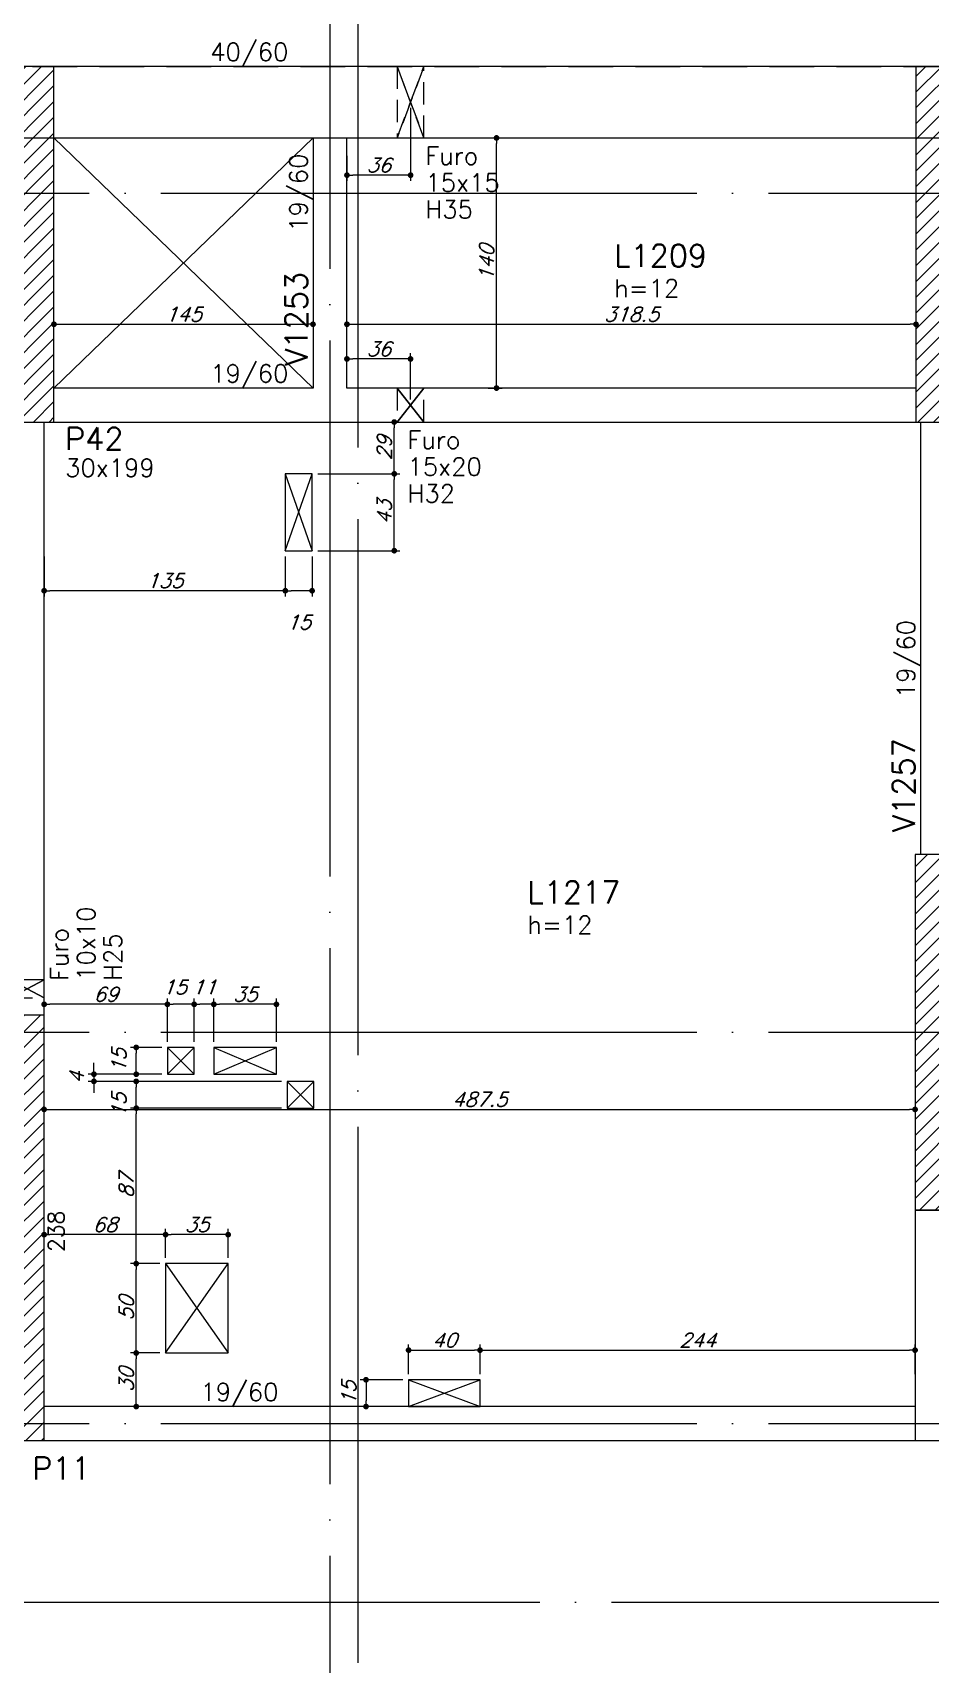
# Model space of a CAD drawing. Extents: x -4228 to 5417, y -2048 to 2452.
# Drawn here: x 2064 to 2566, y 520 to 1433 of the extents above; entities that cross this region are included whole.
import ezdxf
from ezdxf.enums import TextEntityAlignment as Align

# ---------------------------------------------------------------- set-up
doc = ezdxf.new("R2010")
doc.units = 0
doc.header["$LTSCALE"] = 50
doc.header["$MEASUREMENT"] = 0
for name, pattern in [('DASHED', [0.75, 0.5, -0.25]), ('EIXO', [6.8, 6, -0.4, 0, -0.4]), ('HIDDEN', [0.375, 0.25, -0.125])]:
    doc.linetypes.add(name, pattern=pattern)
doc.layers.get('0').update_dxf_attribs({"linetype": 'CONTINUOUS'})
doc.layers.get('DEFPOINTS').update_dxf_attribs({"linetype": 'CONTINUOUS'})
for name, color, linetype in [('71', 6, 'CONTINUOUS'), ('F-COTAS', 106, 'CONTINUOUS'), ('F-COTAS-FUROS', 50, 'CONTINUOUS'), ('F-EIXO', 12, 'EIXO'), ('F-FURO-PAREDE', 2, 'HIDDEN'), ('F-FURO-PAREDE-TEXTOS', 2, 'CONTINUOUS'), ('F-LAJES-DIM', 2, 'CONTINUOUS'), ('F-LAJES-NOME', 4, 'CONTINUOUS'), ('F-PILARES-DIM', 172, 'CONTINUOUS'), ('F-PILARES-HACH', 174, 'CONTINUOUS'), ('F-PILARES-M', 170, 'CONTINUOUS'), ('F-PILARES-NOME', 170, 'CONTINUOUS'), ('F-PILARES-S', 170, 'CONTINUOUS'), ('F-PILARES-V', 170, 'CONTINUOUS'), ('F-TEXTO', 6, 'CONTINUOUS'), ('F-VIGAS', 3, 'CONTINUOUS'), ('F-VIGAS-DIM', 2, 'CONTINUOUS'), ('F-VIGAS-NOME', 4, 'CONTINUOUS'), ('F-VÃO', 1, 'CONTINUOUS')]:
    doc.layers.add(name, color=color, linetype=linetype)
doc.styles.add('CP-TEXT-INCL', font='simplex.shx', dxfattribs={"oblique": 20})
doc.styles.add('MCP', font='simplex.shx')
doc.styles.add('ROMANS', font='simplex.shx')
doc.dimstyles.new('CP-COTAS-50', dxfattribs={"dimscale": 0.64, "dimtxt": 12.5, "dimasz": 5, "dimexe": 5, "dimexo": 5, "dimgap": 2.5, "dimtad": 1, "dimdec": 1, "dimdsep": 46, "dimtxsty": 'CP-TEXT-INCL', "dimblk1": 'DOT', "dimblk2": 'DOT', "dimsah": 1, "dimcen": 9, "dimclrd": 256, "dimclre": 256, "dimclrt": 256, "dimadec": 0, "dimazin": 0, "dimtfac": 1, "dimtdec": 1, "dimtmove": 2, "dimatfit": 3, "dimldrblk": 'DOT', "dimfxl": 0, "dimtolj": 1, "dimarcsym": 0})

# ---------------------------------------------------------------- blocks, each defined once
blk = doc.blocks.new('*U44')
at = {"layer": 'F-EIXO'}
blk.add_line((0, 0), (7197, 0), dxfattribs=at)
at = {"layer": 'F-TEXTO', "style": 'ROMANS'}
blk.add_attdef('EIXO', text='', height=17.5, dxfattribs=at).set_placement((-28.2072, 0), align=Align.MIDDLE_CENTER)
blk = doc.blocks.new('*U45')
at = {"layer": 'F-EIXO'}
blk.add_line((0, 0), (7285, 0), dxfattribs=at)
at = {"layer": 'F-TEXTO', "style": 'ROMANS'}
blk.add_attdef('EIXO', text='', height=17.5, dxfattribs=at).set_placement((-28.2072, 0), align=Align.MIDDLE_CENTER)
blk = doc.blocks.new('*U28')
at = {"layer": 'F-EIXO'}
blk.add_line((0, 0), (7197, 0), dxfattribs=at)
at = {"layer": 'F-TEXTO', "style": 'ROMANS'}
blk.add_attdef('EIXO', text='', height=17.5, dxfattribs=at).set_placement((-28.2072, 0), align=Align.MIDDLE_CENTER)
blk = doc.blocks.new('*U22')
at = {"layer": 'F-EIXO'}
blk.add_line((0, 0), (7197, 0), dxfattribs=at)
at = {"layer": 'F-TEXTO', "style": 'ROMANS'}
blk.add_attdef('EIXO', text='', height=17.5, dxfattribs=at).set_placement((-28.2072, 0), align=Align.MIDDLE_CENTER)
blk = doc.blocks.new('*U23')
at = {"layer": 'F-EIXO'}
blk.add_line((0, 0), (7285, 0), dxfattribs=at)
at = {"layer": 'F-TEXTO', "style": 'ROMANS'}
blk.add_attdef('EIXO', text='', height=17.5, dxfattribs=at).set_placement((-28.2072, 0), align=Align.MIDDLE_CENTER)
blk = doc.blocks.new('*U35')
at = {"layer": 'F-EIXO'}
blk.add_line((0, 0), (0, -2655), dxfattribs=at)
at = {"layer": 'F-TEXTO', "style": 'ROMANS'}
blk.add_attdef('EIXO', text='', height=17.5, rotation=360, dxfattribs=at).set_placement((0, 28.21), align=Align.MIDDLE_CENTER)
blk = doc.blocks.new('*U39')
at = {"layer": 'F-EIXO'}
blk.add_line((0, 0), (0, -2755), dxfattribs=at)
at = {"layer": 'F-TEXTO', "style": 'ROMANS'}
blk.add_attdef('EIXO', text='', height=17.5, rotation=360, dxfattribs=at).set_placement((0, 28.2072), align=Align.MIDDLE_CENTER)
blk = doc.blocks.new('*U189')
at = {"layer": 'F-VÃO'}
for p, q in [((0, 0), (15, 43)), ((0, 43), (15, 0))]:
    blk.add_line(p, q, dxfattribs=at)
at = {"layer": 'F-VÃO', "color": 3}
blk.add_lwpolyline([(0, 0), (15, 0), (15, 43), (0, 43)], close=True, dxfattribs=at)
blk = doc.blocks.new('*U180')
at = {"layer": 'F-VÃO'}
for p, q in [((0, 0), (35, 50)), ((0, 50), (35, 0))]:
    blk.add_line(p, q, dxfattribs=at)
at = {"layer": 'F-VÃO', "color": 3}
blk.add_lwpolyline([(0, 0), (35, 0), (35, 50), (0, 50)], close=True, dxfattribs=at)
blk = doc.blocks.new('*U183')
at = {"layer": 'F-VÃO'}
for p, q in [((0, 0), (40, 15)), ((0, 15), (40, 0))]:
    blk.add_line(p, q, dxfattribs=at)
at = {"layer": 'F-VÃO', "color": 3}
blk.add_lwpolyline([(0, 0), (40, 0), (40, 15), (0, 15)], close=True, dxfattribs=at)
blk = doc.blocks.new('_DOT')
at = {"color": 0, "linetype": 'ByBlock'}
blk.add_line((-0.5, 0), (-1, 0), dxfattribs=at)
at = {"color": 0, "linetype": 'ByBlock', "const_width": 0.5}
blk.add_lwpolyline([(-0.25, 0, 1), (0.25, 0, 1)], format="xyb", close=True, dxfattribs=at)
blk = doc.blocks.new('*D247')
at = {"layer": 'DEFPOINTS', "color": 0, "linetype": 'Continuous', "transparency": 16777216}
for p in [(2274, 679.5), (2250.17, 664.5), (2267.56, 664.5)]:
    blk.add_point(p, dxfattribs=at)
at = {"layer": 'F-COTAS-FUROS', "linetype": 'Continuous', "lineweight": -2, "transparency": 16777216}
for p, q in [((2270.8, 679.5), (2246.97, 679.5)), ((2250.17, 676.3), (2250.17, 667.7)), ((2264.36, 664.5), (2246.97, 664.5))]:
    blk.add_line(p, q, dxfattribs=at)
at = {"layer": 'F-COTAS-FUROS', "linetype": 'Continuous', "lineweight": -2, "transparency": 16777216, "xscale": 3.2, "yscale": 3.2, "zscale": 3.2}
for p, rotation in [((2250.17, 679.5), 90), ((2250.17, 664.5), 270)]:
    blk.add_blockref('_DOT', p, dxfattribs=dict(at, rotation=rotation))
at = {"layer": 'F-COTAS-FUROS', "linetype": 'Continuous', "transparency": 16777216, "insert": (2240.57, 672), "char_height": 8, "attachment_point": 5, "rotation": 90, "style": 'CP-TEXT-INCL'}
blk.add_mtext('\\A1;15', dxfattribs=at)
blk = doc.blocks.new('*D248')
at = {"layer": 'DEFPOINTS', "color": 0, "linetype": 'Continuous', "transparency": 16777216}
for p in [(2314, 696.06), (2274, 679.5), (2314, 679.5)]:
    blk.add_point(p, dxfattribs=at)
at = {"layer": 'F-COTAS-FUROS', "linetype": 'Continuous', "lineweight": -2, "transparency": 16777216}
for p, q in [((2274, 682.7), (2274, 699.26)), ((2277.2, 696.06), (2310.8, 696.06)), ((2314, 682.7), (2314, 699.26))]:
    blk.add_line(p, q, dxfattribs=at)
at = {"layer": 'F-COTAS-FUROS', "linetype": 'Continuous', "lineweight": -2, "transparency": 16777216, "xscale": 3.2, "yscale": 3.2, "zscale": 3.2, "rotation": 180}
blk.add_blockref('_DOT', (2274, 696.06), dxfattribs=at)
at = {"layer": 'F-COTAS-FUROS', "linetype": 'Continuous', "lineweight": -2, "transparency": 16777216, "xscale": 3.2, "yscale": 3.2, "zscale": 3.2}
blk.add_blockref('_DOT', (2314, 696.06), dxfattribs=at)
at = {"layer": 'F-COTAS-FUROS', "linetype": 'Continuous', "transparency": 16777216, "insert": (2294, 701.66), "char_height": 8, "attachment_point": 5, "style": 'CP-TEXT-INCL'}
blk.add_mtext('\\A1;40', dxfattribs=at)
blk = doc.blocks.new('*D249')
at = {"layer": 'DEFPOINTS', "color": 0, "linetype": 'Continuous', "transparency": 16777216}
for p in [(2557.5, 696.06), (2314, 679.5), (2557.5, 679.5)]:
    blk.add_point(p, dxfattribs=at)
at = {"layer": 'F-COTAS-FUROS', "linetype": 'Continuous', "lineweight": -2, "transparency": 16777216}
for p, q in [((2314, 682.7), (2314, 699.26)), ((2317.2, 696.06), (2554.3, 696.06)), ((2557.5, 682.7), (2557.5, 699.26))]:
    blk.add_line(p, q, dxfattribs=at)
at = {"layer": 'F-COTAS-FUROS', "linetype": 'Continuous', "lineweight": -2, "transparency": 16777216, "xscale": 3.2, "yscale": 3.2, "zscale": 3.2, "rotation": 180}
blk.add_blockref('_DOT', (2314, 696.06), dxfattribs=at)
at = {"layer": 'F-COTAS-FUROS', "linetype": 'Continuous', "lineweight": -2, "transparency": 16777216, "xscale": 3.2, "yscale": 3.2, "zscale": 3.2}
blk.add_blockref('_DOT', (2557.5, 696.06), dxfattribs=at)
at = {"layer": 'F-COTAS-FUROS', "linetype": 'Continuous', "transparency": 16777216, "insert": (2435.75, 701.66), "char_height": 8, "attachment_point": 5, "style": 'CP-TEXT-INCL'}
blk.add_mtext('\\A1;244', dxfattribs=at)
blk = doc.blocks.new('*D250')
at = {"layer": 'DEFPOINTS', "color": 0, "linetype": 'Continuous', "transparency": 16777216}
for p in [(2121.56, 694.5), (2138, 694.5), (2141.61, 664.5)]:
    blk.add_point(p, dxfattribs=at)
at = {"layer": 'F-COTAS-FUROS', "linetype": 'Continuous', "lineweight": -2, "transparency": 16777216}
for p, q in [((2134.8, 694.5), (2118.36, 694.5)), ((2121.56, 667.7), (2121.56, 691.3)), ((2138.41, 664.5), (2118.36, 664.5))]:
    blk.add_line(p, q, dxfattribs=at)
at = {"layer": 'F-COTAS-FUROS', "linetype": 'Continuous', "lineweight": -2, "transparency": 16777216, "xscale": 3.2, "yscale": 3.2, "zscale": 3.2}
for p, rotation in [((2121.56, 694.5), 90), ((2121.56, 664.5), 270)]:
    blk.add_blockref('_DOT', p, dxfattribs=dict(at, rotation=rotation))
at = {"layer": 'F-COTAS-FUROS', "linetype": 'Continuous', "transparency": 16777216, "insert": (2115.96, 679.5), "char_height": 8, "attachment_point": 5, "rotation": 90, "style": 'CP-TEXT-INCL'}
blk.add_mtext('\\A1;30', dxfattribs=at)
blk = doc.blocks.new('*D251')
at = {"layer": 'DEFPOINTS', "color": 0, "linetype": 'Continuous', "transparency": 16777216}
for p in [(2121.56, 744.5), (2138, 744.5), (2138, 694.5)]:
    blk.add_point(p, dxfattribs=at)
at = {"layer": 'F-COTAS-FUROS', "linetype": 'Continuous', "lineweight": -2, "transparency": 16777216}
for p, q in [((2134.8, 744.5), (2118.36, 744.5)), ((2121.56, 697.7), (2121.56, 741.3)), ((2134.8, 694.5), (2118.36, 694.5))]:
    blk.add_line(p, q, dxfattribs=at)
at = {"layer": 'F-COTAS-FUROS', "linetype": 'Continuous', "lineweight": -2, "transparency": 16777216, "xscale": 3.2, "yscale": 3.2, "zscale": 3.2}
for p, rotation in [((2121.56, 744.5), 90), ((2121.56, 694.5), 270)]:
    blk.add_blockref('_DOT', p, dxfattribs=dict(at, rotation=rotation))
at = {"layer": 'F-COTAS-FUROS', "linetype": 'Continuous', "transparency": 16777216, "insert": (2115.96, 719.5), "char_height": 8, "attachment_point": 5, "rotation": 90, "style": 'CP-TEXT-INCL'}
blk.add_mtext('\\A1;50', dxfattribs=at)
blk = doc.blocks.new('*D252')
at = {"layer": 'DEFPOINTS', "color": 0, "linetype": 'Continuous', "transparency": 16777216}
for p in [(2070, 760.72), (2070, 744.5), (2138, 744.5)]:
    blk.add_point(p, dxfattribs=at)
at = {"layer": 'F-COTAS-FUROS', "linetype": 'Continuous', "lineweight": -2, "transparency": 16777216}
for p, q in [((2070, 747.7), (2070, 763.92)), ((2134.8, 760.72), (2073.2, 760.72)), ((2138, 747.7), (2138, 763.92))]:
    blk.add_line(p, q, dxfattribs=at)
at = {"layer": 'F-COTAS-FUROS', "linetype": 'Continuous', "lineweight": -2, "transparency": 16777216, "xscale": 3.2, "yscale": 3.2, "zscale": 3.2, "rotation": 180}
blk.add_blockref('_DOT', (2070, 760.72), dxfattribs=at)
at = {"layer": 'F-COTAS-FUROS', "linetype": 'Continuous', "lineweight": -2, "transparency": 16777216, "xscale": 3.2, "yscale": 3.2, "zscale": 3.2}
blk.add_blockref('_DOT', (2138, 760.72), dxfattribs=at)
at = {"layer": 'F-COTAS-FUROS', "linetype": 'Continuous', "transparency": 16777216, "insert": (2104, 766.32), "char_height": 8, "attachment_point": 5, "style": 'CP-TEXT-INCL'}
blk.add_mtext('\\A1;68', dxfattribs=at)
blk = doc.blocks.new('*D253')
at = {"layer": 'DEFPOINTS', "color": 0, "linetype": 'Continuous', "transparency": 16777216}
for p in [(2138, 760.72), (2138, 744.5), (2173, 744.5)]:
    blk.add_point(p, dxfattribs=at)
at = {"layer": 'F-COTAS-FUROS', "linetype": 'Continuous', "lineweight": -2, "transparency": 16777216}
for p, q in [((2138, 747.7), (2138, 763.92)), ((2169.8, 760.72), (2141.2, 760.72)), ((2173, 747.7), (2173, 763.92))]:
    blk.add_line(p, q, dxfattribs=at)
at = {"layer": 'F-COTAS-FUROS', "linetype": 'Continuous', "lineweight": -2, "transparency": 16777216, "xscale": 3.2, "yscale": 3.2, "zscale": 3.2, "rotation": 180}
blk.add_blockref('_DOT', (2138, 760.72), dxfattribs=at)
at = {"layer": 'F-COTAS-FUROS', "linetype": 'Continuous', "lineweight": -2, "transparency": 16777216, "xscale": 3.2, "yscale": 3.2, "zscale": 3.2}
blk.add_blockref('_DOT', (2173, 760.72), dxfattribs=at)
at = {"layer": 'F-COTAS-FUROS', "linetype": 'Continuous', "transparency": 16777216, "insert": (2155.5, 766.32), "char_height": 8, "attachment_point": 5, "style": 'CP-TEXT-INCL'}
blk.add_mtext('\\A1;35', dxfattribs=at)
blk = doc.blocks.new('*D254')
at = {"layer": 'DEFPOINTS', "color": 0, "linetype": 'Continuous', "transparency": 16777216}
for p in [(2205, 1143.5), (2220, 1143.5), (2205, 1121.08)]:
    blk.add_point(p, dxfattribs=at)
at = {"layer": 'F-COTAS-FUROS', "linetype": 'Continuous', "lineweight": -2, "transparency": 16777216}
for p, q in [((2205, 1140.3), (2205, 1117.88)), ((2220, 1140.3), (2220, 1117.88)), ((2216.8, 1121.08), (2208.2, 1121.08))]:
    blk.add_line(p, q, dxfattribs=at)
at = {"layer": 'F-COTAS-FUROS', "linetype": 'Continuous', "lineweight": -2, "transparency": 16777216, "xscale": 3.2, "yscale": 3.2, "zscale": 3.2, "rotation": 180}
blk.add_blockref('_DOT', (2205, 1121.08), dxfattribs=at)
at = {"layer": 'F-COTAS-FUROS', "linetype": 'Continuous', "lineweight": -2, "transparency": 16777216, "xscale": 3.2, "yscale": 3.2, "zscale": 3.2}
blk.add_blockref('_DOT', (2220, 1121.08), dxfattribs=at)
at = {"layer": 'F-COTAS-FUROS', "linetype": 'Continuous', "transparency": 16777216, "insert": (2212.5, 1103.48), "char_height": 8, "attachment_point": 5, "style": 'CP-TEXT-INCL'}
blk.add_mtext('\\A1;15', dxfattribs=at)
blk = doc.blocks.new('*D255')
at = {"layer": 'DEFPOINTS', "color": 0, "linetype": 'Continuous', "transparency": 16777216}
for p in [(2070, 1143.5), (2205, 1143.5), (2070, 1121.08)]:
    blk.add_point(p, dxfattribs=at)
at = {"layer": 'F-COTAS-FUROS', "linetype": 'Continuous', "lineweight": -2, "transparency": 16777216}
for p, q in [((2070, 1140.3), (2070, 1117.88)), ((2205, 1140.3), (2205, 1117.88)), ((2201.8, 1121.08), (2073.2, 1121.08))]:
    blk.add_line(p, q, dxfattribs=at)
at = {"layer": 'F-COTAS-FUROS', "linetype": 'Continuous', "lineweight": -2, "transparency": 16777216, "xscale": 3.2, "yscale": 3.2, "zscale": 3.2, "rotation": 180}
blk.add_blockref('_DOT', (2070, 1121.08), dxfattribs=at)
at = {"layer": 'F-COTAS-FUROS', "linetype": 'Continuous', "lineweight": -2, "transparency": 16777216, "xscale": 3.2, "yscale": 3.2, "zscale": 3.2}
blk.add_blockref('_DOT', (2205, 1121.08), dxfattribs=at)
at = {"layer": 'F-COTAS-FUROS', "linetype": 'Continuous', "transparency": 16777216, "insert": (2137.5, 1126.68), "char_height": 8, "attachment_point": 5, "style": 'CP-TEXT-INCL'}
blk.add_mtext('\\A1;135', dxfattribs=at)
blk = doc.blocks.new('*D256')
at = {"layer": 'DEFPOINTS', "color": 0, "linetype": 'Continuous', "transparency": 16777216}
for p in [(2220, 1186.5), (2265.98, 1186.5), (2220, 1143.5)]:
    blk.add_point(p, dxfattribs=at)
at = {"layer": 'F-COTAS-FUROS', "linetype": 'Continuous', "lineweight": -2, "transparency": 16777216}
for p, q in [((2223.2, 1186.5), (2269.18, 1186.5)), ((2265.98, 1146.7), (2265.98, 1183.3)), ((2223.2, 1143.5), (2269.18, 1143.5))]:
    blk.add_line(p, q, dxfattribs=at)
at = {"layer": 'F-COTAS-FUROS', "linetype": 'Continuous', "lineweight": -2, "transparency": 16777216, "xscale": 3.2, "yscale": 3.2, "zscale": 3.2}
for p, rotation in [((2265.98, 1186.5), 90), ((2265.98, 1143.5), 270)]:
    blk.add_blockref('_DOT', p, dxfattribs=dict(at, rotation=rotation))
at = {"layer": 'F-COTAS-FUROS', "linetype": 'Continuous', "transparency": 16777216, "insert": (2260.38, 1165), "char_height": 8, "attachment_point": 5, "rotation": 90, "style": 'CP-TEXT-INCL'}
blk.add_mtext('\\A1;43', dxfattribs=at)
blk = doc.blocks.new('*D257')
at = {"layer": 'DEFPOINTS', "color": 0, "linetype": 'Continuous', "transparency": 16777216}
for p in [(2253.55, 1215.5), (2265.98, 1215.5), (2220, 1186.5)]:
    blk.add_point(p, dxfattribs=at)
at = {"layer": 'F-COTAS-FUROS', "linetype": 'Continuous', "lineweight": -2, "transparency": 16777216}
for p, q in [((2256.75, 1215.5), (2269.18, 1215.5)), ((2265.98, 1189.7), (2265.98, 1212.3)), ((2223.2, 1186.5), (2269.18, 1186.5))]:
    blk.add_line(p, q, dxfattribs=at)
at = {"layer": 'F-COTAS-FUROS', "linetype": 'Continuous', "lineweight": -2, "transparency": 16777216, "xscale": 3.2, "yscale": 3.2, "zscale": 3.2}
for p, rotation in [((2265.98, 1215.5), 90), ((2265.98, 1186.5), 270)]:
    blk.add_blockref('_DOT', p, dxfattribs=dict(at, rotation=rotation))
at = {"layer": 'F-COTAS-FUROS', "linetype": 'Continuous', "transparency": 16777216, "insert": (2260.38, 1201), "char_height": 8, "attachment_point": 5, "rotation": 90, "style": 'CP-TEXT-INCL'}
blk.add_mtext('\\A1;29', dxfattribs=at)
blk = doc.blocks.new('*D444')
at = {"layer": 'DEFPOINTS', "color": 0, "linetype": 'Continuous', "transparency": 16777216}
for p in [(2070, 830.78), (2557.5, 830.78), (2557.5, 830.78)]:
    blk.add_point(p, dxfattribs=at)
at = {"layer": 'F-COTAS', "linetype": 'Continuous', "lineweight": -2, "transparency": 16777216}
blk.add_line((2073.2, 830.78), (2554.3, 830.78), dxfattribs=at)
at = {"layer": 'F-COTAS', "linetype": 'Continuous', "lineweight": -2, "transparency": 16777216, "xscale": 3.2, "yscale": 3.2, "zscale": 3.2, "rotation": 180}
blk.add_blockref('_DOT', (2070, 830.78), dxfattribs=at)
at = {"layer": 'F-COTAS', "linetype": 'Continuous', "lineweight": -2, "transparency": 16777216, "xscale": 3.2, "yscale": 3.2, "zscale": 3.2}
blk.add_blockref('_DOT', (2557.5, 830.78), dxfattribs=at)
at = {"layer": 'F-COTAS', "linetype": 'Continuous', "transparency": 16777216, "insert": (2313.75, 836.38), "char_height": 8, "attachment_point": 5, "style": 'CP-TEXT-INCL'}
blk.add_mtext('\\A1;487.5', dxfattribs=at)
blk = doc.blocks.new('*D454')
at = {"layer": 'DEFPOINTS', "color": 0, "linetype": 'Continuous', "transparency": 16777216}
for p in [(2075.5, 1270.21), (2220.5, 1270.21), (2220.5, 1270.21)]:
    blk.add_point(p, dxfattribs=at)
at = {"layer": 'F-COTAS', "linetype": 'Continuous', "lineweight": -2, "transparency": 16777216}
blk.add_line((2078.7, 1270.21), (2217.3, 1270.21), dxfattribs=at)
at = {"layer": 'F-COTAS', "linetype": 'Continuous', "lineweight": -2, "transparency": 16777216, "xscale": 3.2, "yscale": 3.2, "zscale": 3.2, "rotation": 180}
blk.add_blockref('_DOT', (2075.5, 1270.21), dxfattribs=at)
at = {"layer": 'F-COTAS', "linetype": 'Continuous', "lineweight": -2, "transparency": 16777216, "xscale": 3.2, "yscale": 3.2, "zscale": 3.2}
blk.add_blockref('_DOT', (2220.5, 1270.21), dxfattribs=at)
at = {"layer": 'F-COTAS', "linetype": 'Continuous', "transparency": 16777216, "insert": (2148, 1275.81), "char_height": 8, "attachment_point": 5, "style": 'CP-TEXT-INCL'}
blk.add_mtext('\\A1;145', dxfattribs=at)
blk = doc.blocks.new('*D455')
at = {"layer": 'DEFPOINTS', "color": 0, "linetype": 'Continuous', "transparency": 16777216}
for p in [(2239.5, 1270.21), (2558, 1270.21), (2558, 1270.21)]:
    blk.add_point(p, dxfattribs=at)
at = {"layer": 'F-COTAS', "linetype": 'Continuous', "lineweight": -2, "transparency": 16777216}
blk.add_line((2242.7, 1270.21), (2554.8, 1270.21), dxfattribs=at)
at = {"layer": 'F-COTAS', "linetype": 'Continuous', "lineweight": -2, "transparency": 16777216, "xscale": 3.2, "yscale": 3.2, "zscale": 3.2, "rotation": 180}
blk.add_blockref('_DOT', (2239.5, 1270.21), dxfattribs=at)
at = {"layer": 'F-COTAS', "linetype": 'Continuous', "lineweight": -2, "transparency": 16777216, "xscale": 3.2, "yscale": 3.2, "zscale": 3.2}
blk.add_blockref('_DOT', (2558, 1270.21), dxfattribs=at)
at = {"layer": 'F-COTAS', "linetype": 'Continuous', "transparency": 16777216, "insert": (2398.75, 1275.81), "char_height": 8, "attachment_point": 5, "style": 'CP-TEXT-INCL'}
blk.add_mtext('\\A1;318.5', dxfattribs=at)
blk = doc.blocks.new('*D459')
at = {"layer": 'DEFPOINTS', "color": 0, "linetype": 'Continuous', "transparency": 16777216}
for p in [(2315.25, 1374.5), (2323.23, 1374.5), (2315.25, 1234.5)]:
    blk.add_point(p, dxfattribs=at)
at = {"layer": 'F-COTAS', "linetype": 'Continuous', "lineweight": -2, "transparency": 16777216}
for p, q in [((2318.45, 1374.5), (2326.43, 1374.5)), ((2323.23, 1237.7), (2323.23, 1371.3)), ((2318.45, 1234.5), (2326.43, 1234.5))]:
    blk.add_line(p, q, dxfattribs=at)
at = {"layer": 'F-COTAS', "linetype": 'Continuous', "lineweight": -2, "transparency": 16777216, "xscale": 3.2, "yscale": 3.2, "zscale": 3.2}
for p, rotation in [((2323.23, 1374.5), 90), ((2323.23, 1234.5), 270)]:
    blk.add_blockref('_DOT', p, dxfattribs=dict(at, rotation=rotation))
at = {"layer": 'F-COTAS', "linetype": 'Continuous', "transparency": 16777216, "insert": (2317.63, 1304.5), "char_height": 8, "attachment_point": 5, "rotation": 90, "style": 'CP-TEXT-INCL'}
blk.add_mtext('\\A1;140', dxfattribs=at)
blk = doc.blocks.new('*D484')
at = {"layer": 'DEFPOINTS', "color": 0, "linetype": 'Continuous', "transparency": 16777216}
for p in [(2239.5, 1250.8), (2239.5, 1240.79), (2275.1, 1225)]:
    blk.add_point(p, dxfattribs=at)
at = {"layer": 'F-COTAS-FUROS', "linetype": 'Continuous', "lineweight": -2, "transparency": 16777216}
for p, q in [((2239.5, 1243.99), (2239.5, 1254)), ((2275.1, 1228.2), (2275.1, 1254)), ((2271.9, 1250.8), (2242.7, 1250.8))]:
    blk.add_line(p, q, dxfattribs=at)
at = {"layer": 'F-COTAS-FUROS', "linetype": 'Continuous', "lineweight": -2, "transparency": 16777216, "xscale": 3.2, "yscale": 3.2, "zscale": 3.2, "rotation": 180}
blk.add_blockref('_DOT', (2239.5, 1250.8), dxfattribs=at)
at = {"layer": 'F-COTAS-FUROS', "linetype": 'Continuous', "lineweight": -2, "transparency": 16777216, "xscale": 3.2, "yscale": 3.2, "zscale": 3.2}
blk.add_blockref('_DOT', (2275.1, 1250.8), dxfattribs=at)
at = {"layer": 'F-COTAS-FUROS', "linetype": 'Continuous', "transparency": 16777216, "insert": (2257.3, 1256.4), "char_height": 8, "attachment_point": 5, "style": 'CP-TEXT-INCL'}
blk.add_mtext('\\A1;36', dxfattribs=at)
blk = doc.blocks.new('*D485')
at = {"layer": 'DEFPOINTS', "color": 0, "linetype": 'Continuous', "transparency": 16777216}
for p in [(2275.1, 1394.5), (2239.5, 1367.67), (2239.5, 1353.65)]:
    blk.add_point(p, dxfattribs=at)
at = {"layer": 'F-COTAS-FUROS', "linetype": 'Continuous', "lineweight": -2, "transparency": 16777216}
for p, q in [((2275.1, 1391.3), (2275.1, 1350.45)), ((2239.5, 1364.47), (2239.5, 1350.45)), ((2271.9, 1353.65), (2242.7, 1353.65))]:
    blk.add_line(p, q, dxfattribs=at)
at = {"layer": 'F-COTAS-FUROS', "linetype": 'Continuous', "lineweight": -2, "transparency": 16777216, "xscale": 3.2, "yscale": 3.2, "zscale": 3.2, "rotation": 180}
blk.add_blockref('_DOT', (2239.5, 1353.65), dxfattribs=at)
at = {"layer": 'F-COTAS-FUROS', "linetype": 'Continuous', "lineweight": -2, "transparency": 16777216, "xscale": 3.2, "yscale": 3.2, "zscale": 3.2}
blk.add_blockref('_DOT', (2275.1, 1353.65), dxfattribs=at)
at = {"layer": 'F-COTAS-FUROS', "linetype": 'Continuous', "transparency": 16777216, "insert": (2257.3, 1359.25), "char_height": 8, "attachment_point": 5, "style": 'CP-TEXT-INCL'}
blk.add_mtext('\\A1;36', dxfattribs=at)
blk = doc.blocks.new('*U526')
at = {"layer": 'F-VÃO'}
for p, q in [((0, 0), (15, 15)), ((0, 15), (15, 0))]:
    blk.add_line(p, q, dxfattribs=at)
at = {"layer": 'F-VÃO', "color": 3}
blk.add_lwpolyline([(0, 0), (15, 0), (15, 15), (0, 15)], close=True, dxfattribs=at)
blk = doc.blocks.new('*D534')
at = {"layer": 'DEFPOINTS', "color": 0, "linetype": 'Continuous', "transparency": 16777216}
for p in [(2121.56, 831.5), (2206, 831.5), (2138, 744.5)]:
    blk.add_point(p, dxfattribs=at)
at = {"layer": 'F-COTAS-FUROS', "linetype": 'Continuous', "lineweight": -2, "transparency": 16777216}
for p, q in [((2202.8, 831.5), (2118.36, 831.5)), ((2121.56, 747.7), (2121.56, 828.3)), ((2134.8, 744.5), (2118.36, 744.5))]:
    blk.add_line(p, q, dxfattribs=at)
at = {"layer": 'F-COTAS-FUROS', "linetype": 'Continuous', "lineweight": -2, "transparency": 16777216, "xscale": 3.2, "yscale": 3.2, "zscale": 3.2}
for p, rotation in [((2121.56, 831.5), 90), ((2121.56, 744.5), 270)]:
    blk.add_blockref('_DOT', p, dxfattribs=dict(at, rotation=rotation))
at = {"layer": 'F-COTAS-FUROS', "linetype": 'Continuous', "transparency": 16777216, "insert": (2115.96, 788), "char_height": 8, "attachment_point": 5, "rotation": 90, "style": 'CP-TEXT-INCL'}
blk.add_mtext('\\A1;87', dxfattribs=at)
blk = doc.blocks.new('*D535')
at = {"layer": 'DEFPOINTS', "color": 0, "linetype": 'Continuous', "transparency": 16777216}
for p in [(2121.56, 865.5), (2139, 865.5), (2139, 850.5)]:
    blk.add_point(p, dxfattribs=at)
at = {"layer": 'F-COTAS-FUROS', "linetype": 'Continuous', "lineweight": -2, "transparency": 16777216}
for p, q in [((2135.8, 865.5), (2118.36, 865.5)), ((2121.56, 853.7), (2121.56, 862.3)), ((2135.8, 850.5), (2118.36, 850.5))]:
    blk.add_line(p, q, dxfattribs=at)
at = {"layer": 'F-COTAS-FUROS', "linetype": 'Continuous', "lineweight": -2, "transparency": 16777216, "xscale": 3.2, "yscale": 3.2, "zscale": 3.2}
for p, rotation in [((2121.56, 865.5), 90), ((2121.56, 850.5), 270)]:
    blk.add_blockref('_DOT', p, dxfattribs=dict(at, rotation=rotation))
at = {"layer": 'F-COTAS-FUROS', "linetype": 'Continuous', "transparency": 16777216, "insert": (2111.96, 858), "char_height": 8, "attachment_point": 5, "rotation": 90, "style": 'CP-TEXT-INCL'}
blk.add_mtext('\\A1;15', dxfattribs=at)
blk = doc.blocks.new('*D536')
at = {"layer": 'DEFPOINTS', "color": 0, "linetype": 'Continuous', "transparency": 16777216}
for p in [(2070, 889.62), (2070, 869.2), (2139, 865.5)]:
    blk.add_point(p, dxfattribs=at)
at = {"layer": 'F-COTAS-FUROS', "linetype": 'Continuous', "lineweight": -2, "transparency": 16777216}
for p, q in [((2070, 872.4), (2070, 892.82)), ((2135.8, 889.62), (2073.2, 889.62)), ((2139, 868.7), (2139, 892.82))]:
    blk.add_line(p, q, dxfattribs=at)
at = {"layer": 'F-COTAS-FUROS', "linetype": 'Continuous', "lineweight": -2, "transparency": 16777216, "xscale": 3.2, "yscale": 3.2, "zscale": 3.2, "rotation": 180}
blk.add_blockref('_DOT', (2070, 889.62), dxfattribs=at)
at = {"layer": 'F-COTAS-FUROS', "linetype": 'Continuous', "lineweight": -2, "transparency": 16777216, "xscale": 3.2, "yscale": 3.2, "zscale": 3.2}
blk.add_blockref('_DOT', (2139, 889.62), dxfattribs=at)
at = {"layer": 'F-COTAS-FUROS', "linetype": 'Continuous', "transparency": 16777216, "insert": (2104.5, 895.22), "char_height": 8, "attachment_point": 5, "style": 'CP-TEXT-INCL'}
blk.add_mtext('\\A1;69', dxfattribs=at)
blk = doc.blocks.new('*U520')
at = {"layer": 'F-VÃO'}
for p, q in [((0, 0), (35, 15)), ((0, 15), (35, 0))]:
    blk.add_line(p, q, dxfattribs=at)
at = {"layer": 'F-VÃO', "color": 3}
blk.add_lwpolyline([(0, 0), (35, 0), (35, 15), (0, 15)], close=True, dxfattribs=at)
blk = doc.blocks.new('*U523')
at = {"layer": 'F-VÃO'}
for p, q in [((0, 0), (15, 15)), ((0, 15), (15, 0))]:
    blk.add_line(p, q, dxfattribs=at)
at = {"layer": 'F-VÃO', "color": 3}
blk.add_lwpolyline([(0, 0), (15, 0), (15, 15), (0, 15)], close=True, dxfattribs=at)
blk = doc.blocks.new('*D529')
at = {"layer": 'DEFPOINTS', "color": 0, "linetype": 'Continuous', "transparency": 16777216}
for p in [(2165, 889.62), (2165, 865.5), (2200, 865.5)]:
    blk.add_point(p, dxfattribs=at)
at = {"layer": 'F-COTAS-FUROS', "linetype": 'Continuous', "lineweight": -2, "transparency": 16777216}
for p, q in [((2165, 868.7), (2165, 892.82)), ((2196.8, 889.62), (2168.2, 889.62)), ((2200, 868.7), (2200, 892.82))]:
    blk.add_line(p, q, dxfattribs=at)
at = {"layer": 'F-COTAS-FUROS', "linetype": 'Continuous', "lineweight": -2, "transparency": 16777216, "xscale": 3.2, "yscale": 3.2, "zscale": 3.2, "rotation": 180}
blk.add_blockref('_DOT', (2165, 889.62), dxfattribs=at)
at = {"layer": 'F-COTAS-FUROS', "linetype": 'Continuous', "lineweight": -2, "transparency": 16777216, "xscale": 3.2, "yscale": 3.2, "zscale": 3.2}
blk.add_blockref('_DOT', (2200, 889.62), dxfattribs=at)
at = {"layer": 'F-COTAS-FUROS', "linetype": 'Continuous', "transparency": 16777216, "insert": (2182.5, 895.22), "char_height": 8, "attachment_point": 5, "style": 'CP-TEXT-INCL'}
blk.add_mtext('\\A1;35', dxfattribs=at)
blk = doc.blocks.new('*D530')
at = {"layer": 'DEFPOINTS', "color": 0, "linetype": 'Continuous', "transparency": 16777216}
for p in [(2154, 889.62), (2154, 865.5), (2165, 865.5)]:
    blk.add_point(p, dxfattribs=at)
at = {"layer": 'F-COTAS-FUROS', "linetype": 'Continuous', "lineweight": -2, "transparency": 16777216}
for p, q in [((2154, 868.7), (2154, 892.82)), ((2161.8, 889.62), (2157.2, 889.62)), ((2165, 868.7), (2165, 892.82))]:
    blk.add_line(p, q, dxfattribs=at)
at = {"layer": 'F-COTAS-FUROS', "linetype": 'Continuous', "lineweight": -2, "transparency": 16777216, "xscale": 3.2, "yscale": 3.2, "zscale": 3.2, "rotation": 180}
blk.add_blockref('_DOT', (2154, 889.62), dxfattribs=at)
at = {"layer": 'F-COTAS-FUROS', "linetype": 'Continuous', "lineweight": -2, "transparency": 16777216, "xscale": 3.2, "yscale": 3.2, "zscale": 3.2}
blk.add_blockref('_DOT', (2165, 889.62), dxfattribs=at)
at = {"layer": 'F-COTAS-FUROS', "linetype": 'Continuous', "transparency": 16777216, "insert": (2159.5, 899.22), "char_height": 8, "attachment_point": 5, "style": 'CP-TEXT-INCL'}
blk.add_mtext('\\A1;11', dxfattribs=at)
blk = doc.blocks.new('*D531')
at = {"layer": 'DEFPOINTS', "color": 0, "linetype": 'Continuous', "transparency": 16777216}
for p in [(2139, 889.62), (2139, 884.66), (2154, 884.66)]:
    blk.add_point(p, dxfattribs=at)
at = {"layer": 'F-COTAS-FUROS', "linetype": 'Continuous', "lineweight": -2, "transparency": 16777216}
for p, q in [((2139, 887.86), (2139, 892.82)), ((2150.8, 889.62), (2142.2, 889.62)), ((2154, 887.86), (2154, 892.82))]:
    blk.add_line(p, q, dxfattribs=at)
at = {"layer": 'F-COTAS-FUROS', "linetype": 'Continuous', "lineweight": -2, "transparency": 16777216, "xscale": 3.2, "yscale": 3.2, "zscale": 3.2, "rotation": 180}
blk.add_blockref('_DOT', (2139, 889.62), dxfattribs=at)
at = {"layer": 'F-COTAS-FUROS', "linetype": 'Continuous', "lineweight": -2, "transparency": 16777216, "xscale": 3.2, "yscale": 3.2, "zscale": 3.2}
blk.add_blockref('_DOT', (2154, 889.62), dxfattribs=at)
at = {"layer": 'F-COTAS-FUROS', "linetype": 'Continuous', "transparency": 16777216, "insert": (2143, 899.22), "char_height": 8, "attachment_point": 5, "style": 'CP-TEXT-INCL'}
blk.add_mtext('\\A1;15', dxfattribs=at)
blk = doc.blocks.new('*D532')
at = {"layer": 'DEFPOINTS', "color": 0, "linetype": 'Continuous', "transparency": 16777216}
for p in [(2121.56, 846.5), (2206, 846.5), (2206, 831.5)]:
    blk.add_point(p, dxfattribs=at)
at = {"layer": 'F-COTAS-FUROS', "linetype": 'Continuous', "lineweight": -2, "transparency": 16777216}
for p, q in [((2202.8, 846.5), (2118.36, 846.5)), ((2121.56, 834.7), (2121.56, 843.3)), ((2202.8, 831.5), (2118.36, 831.5))]:
    blk.add_line(p, q, dxfattribs=at)
at = {"layer": 'F-COTAS-FUROS', "linetype": 'Continuous', "lineweight": -2, "transparency": 16777216, "xscale": 3.2, "yscale": 3.2, "zscale": 3.2}
for p, rotation in [((2121.56, 846.5), 90), ((2121.56, 831.5), 270)]:
    blk.add_blockref('_DOT', p, dxfattribs=dict(at, rotation=rotation))
at = {"layer": 'F-COTAS-FUROS', "linetype": 'Continuous', "transparency": 16777216, "insert": (2111.96, 833.07), "char_height": 8, "attachment_point": 5, "rotation": 90, "style": 'CP-TEXT-INCL'}
blk.add_mtext('\\A1;15', dxfattribs=at)
blk = doc.blocks.new('*D533')
at = {"layer": 'DEFPOINTS', "color": 0, "linetype": 'Continuous', "transparency": 16777216}
for p in [(2139, 850.5), (2097.88, 846.5), (2139, 846.5)]:
    blk.add_point(p, dxfattribs=at)
at = {"layer": 'F-COTAS-FUROS', "linetype": 'Continuous', "lineweight": -2, "transparency": 16777216}
for p, q in [((2135.8, 850.5), (2094.68, 850.5)), ((2097.88, 853.7), (2097.88, 856.9)), ((2097.88, 850.5), (2097.88, 846.5)), ((2135.8, 846.5), (2094.68, 846.5)), ((2097.88, 843.3), (2097.88, 840.1))]:
    blk.add_line(p, q, dxfattribs=at)
at = {"layer": 'F-COTAS-FUROS', "linetype": 'Continuous', "lineweight": -2, "transparency": 16777216, "xscale": 3.2, "yscale": 3.2, "zscale": 3.2}
for p, rotation in [((2097.88, 850.5), 270), ((2097.88, 846.5), 90)]:
    blk.add_blockref('_DOT', p, dxfattribs=dict(at, rotation=rotation))
at = {"layer": 'F-COTAS-FUROS', "linetype": 'Continuous', "transparency": 16777216, "insert": (2088.28, 848.5), "char_height": 8, "attachment_point": 5, "rotation": 90, "style": 'CP-TEXT-INCL'}
blk.add_mtext('\\A1;4', dxfattribs=at)

msp = doc.modelspace()

# ---------------------------------------------------------------- hatches: boundary and pattern name
at = {"layer": 'F-PILARES-HACH', "linetype": 'Continuous'}
h = msp.add_hatch(dxfattribs=at)
h.set_pattern_fill('ANSI31', color=256, scale=50, style=0)
h.paths.add_polyline_path([(2045.5, 1215.5), (2075.5, 1215.5), (2075.5, 1414.5), (2045.5, 1414.5)], flags=16)
h = msp.add_hatch(dxfattribs=at)
h.set_pattern_fill('ANSI31', color=256, scale=50, style=0)
h.paths.add_polyline_path([(2558, 1215.5), (2583, 1215.5), (2583, 1414.5), (2558, 1414.5)], flags=16)
h = msp.add_hatch(dxfattribs=at)
h.set_pattern_fill('ANSI31', color=256, scale=50, style=0)
h.paths.add_polyline_path([(2557.5, 774.5), (2582.5, 774.5), (2582.5, 973.5), (2557.5, 973.5)], flags=16)
h = msp.add_hatch(dxfattribs=at)
h.set_pattern_fill('ANSI31', color=256, scale=50, style=0)
h.paths.add_polyline_path([(2070, 645.5), (2070, 883.5), (1832, 883.5), (1832, 864.5), (2051, 864.5), (2051, 664.5), (1832, 664.5), (1832, 645.5)], flags=16)

# ---------------------------------------------------------------- linework, layer by layer
at = {"layer": '71', "color": 1, "linetype": 'DASHED'}
msp.add_line((1276, 1414.5), (3259.5, 1414.5), dxfattribs=at)
at = {"layer": 'F-FURO-PAREDE'}
for points in [[(2275.1, 1394.5), (2267.6, 1374.5), (2282.6, 1374.5), (2275.1, 1394.5), (2282.6, 1374.5), (2282.6, 1414.5), (2275.1, 1394.5), (2282.6, 1414.5), (2267.6, 1414.5), (2275.1, 1394.5), (2267.6, 1414.5), (2267.6, 1374.5), (2275.1, 1394.5)], [(2275.1, 1225), (2267.6, 1215.5), (2282.6, 1215.5), (2275.1, 1225), (2282.6, 1215.5), (2282.6, 1234.5), (2275.1, 1225), (2282.6, 1234.5), (2267.6, 1234.5), (2275.1, 1225), (2267.6, 1234.5), (2267.6, 1215.5), (2275.1, 1225)], [(2060.5, 898.277), (2070, 893.277), (2070, 903.277), (2060.5, 898.277), (2070, 903.277), (2051, 903.277), (2060.5, 898.277), (2051, 903.277), (2051, 893.277), (2060.5, 898.277), (2051, 893.277), (2070, 893.277), (2060.5, 898.277)]]:
    msp.add_lwpolyline(points, dxfattribs=at)
at = {"layer": 'F-PILARES-M', "linetype": 'Continuous'}
msp.add_lwpolyline([(2582.5, 774.5), (2557.5, 774.5), (2557.5, 645.5), (2582.5, 645.5), (2582.5, 774.5)], dxfattribs=at)
at = {"layer": 'F-PILARES-S', "linetype": 'Continuous'}
for points in [[(2045.5, 1215.5), (2075.5, 1215.5), (2075.5, 1414.5), (2045.5, 1414.5), (2045.5, 1215.5)], [(2558, 1215.5), (2583, 1215.5), (2583, 1414.5), (2558, 1414.5), (2558, 1215.5)], [(2070, 645.5), (2070, 883.5), (1832, 883.5), (1832, 864.5), (2051, 864.5), (2051, 664.5), (1832, 664.5), (1832, 645.5), (2070, 645.5)]]:
    msp.add_lwpolyline(points, dxfattribs=at)
at = {"layer": 'F-PILARES-V', "linetype": 'Continuous'}
msp.add_lwpolyline([(2557.5, 774.5), (2582.5, 774.5), (2582.5, 973.5), (2557.5, 973.5), (2557.5, 774.5)], dxfattribs=at)
at = {"layer": 'F-VIGAS'}
for points in [[(2230, 1414.5), (2075.5, 1414.5)], [(2558, 1414.5), (2230, 1414.5)], [(2075.5, 1374.5), (2220.5, 1374.5)], [(2220.5, 1374.5), (2220.5, 1234.5)], [(2239.5, 1234.5), (2239.5, 1374.5)], [(2239.5, 1374.5), (2558, 1374.5)], [(2220.5, 1234.5), (2075.5, 1234.5)], [(2558, 1234.5), (2239.5, 1234.5)], [(2070, 883.5), (2070, 1215.5)], [(2075.5, 1215.5), (2230, 1215.5)], [(2230, 1215.5), (2558, 1215.5)], [(2560.5, 1215.5), (2560.5, 973.5)], [(2557.5, 664.5), (2070, 664.5)], [(2070, 645.5), (2557.5, 645.5)]]:
    msp.add_lwpolyline(points, dxfattribs=at)
at = {"layer": 'F-VÃO'}
for p, q in [((2075.5, 1234.5), (2220.5, 1374.5)), ((2075.5, 1374.5), (2220.5, 1234.5))]:
    msp.add_line(p, q, dxfattribs=at)

# ---------------------------------------------------------------- block references
at = {"layer": 'F-EIXO', "linetype": 'Continuous'}
for name, p in [('*U39', (2230, 1941.357)), ('*U35', (2245.5, 1841.357)), ('*U23', (-3734.274, 1374.5)), ('*U22', (-3646.32, 1343.5)), ('*U28', (-3646.32, 874)), ('*U44', (-3646.32, 655)), ('*U45', (-3734.274, 555))]:
    msp.add_blockref(name, p, dxfattribs=at)
at = {"layer": 'F-VÃO', "linetype": 'Continuous'}
for name, p in [('*U189', (2205, 1143.5)), ('*U526', (2139, 850.5)), ('*U520', (2165, 850.5)), ('*U523', (2206, 831.5)), ('*U180', (2138, 694.5)), ('*U183', (2274, 664.5))]:
    msp.add_blockref(name, p, dxfattribs=at)

# ---------------------------------------------------------------- texts
at = {"layer": 'F-FURO-PAREDE-TEXTOS', "linetype": 'Continuous', "style": 'MCP'}
for s, p in [('Furo', (2283.44, 1359.5)), ('15x15', (2283.44, 1344.5)), ('H35', (2283.44, 1329.5)), ('Furo', (2273.429, 1200.5)), ('15x20', (2273.429, 1185.5)), ('H32', (2273.429, 1170.5))]:
    msp.add_text(s, height=10, dxfattribs=at).set_placement(p)
for s, p in [('10x10', (2098.501, 902.746)), ('Furo', (2083.501, 902.746)), ('H25', (2113.501, 902.746))]:
    msp.add_text(s, height=10, rotation=90, dxfattribs=at).set_placement(p)
at = {"layer": 'F-LAJES-DIM', "linetype": 'Continuous', "style": 'MCP'}
for p in [(2389.119, 1285.324), (2340.532, 929.065)]:
    msp.add_text('h=12', height=10, dxfattribs=at).set_placement(p)
at = {"layer": 'F-LAJES-NOME', "linetype": 'Continuous', "style": 'MCP'}
for s, p in [('L1209', (2389.119, 1302.324)), ('L1217', (2340.532, 946.065))]:
    msp.add_text(s, height=12.5, dxfattribs=at).set_placement(p)
at = {"layer": 'F-PILARES-DIM', "linetype": 'Continuous', "style": 'MCP'}
msp.add_text('30x199', height=10, dxfattribs=at).set_placement((2081.75, 1184.875))
msp.add_text('238', height=9, rotation=90, dxfattribs=at).set_placement((2081.25, 751))
at = {"layer": 'F-PILARES-NOME', "linetype": 'Continuous', "style": 'MCP'}
for s, p in [('P42', (2081.75, 1199.875)), ('P11', (2063.322, 623.747))]:
    msp.add_text(s, height=12.5, dxfattribs=at).set_placement(p)
at = {"layer": 'F-VIGAS-DIM', "linetype": 'Continuous', "style": 'MCP'}
for s, p in [('40/60', (2163, 1417.625)), ('19/60', (2163, 1237.625)), ('19/60', (2157.5, 667.625))]:
    msp.add_text(s, height=10, dxfattribs=at).set_placement(p)
for p in [(2217.375, 1322), (2557.375, 1061)]:
    msp.add_text('19/60', height=10, rotation=90, dxfattribs=at).set_placement(p)
at = {"layer": 'F-VIGAS-NOME', "linetype": 'Continuous', "style": 'MCP'}
for s, p in [('V1253', (2217.375, 1247)), ('V1257', (2557.375, 986))]:
    msp.add_text(s, height=12.5, rotation=90, dxfattribs=at).set_placement(p)

# ---------------------------------------------------------------- dimensions: what is measured, and where the dimension line sits
at = {"layer": 'F-COTAS', "linetype": 'Continuous'}
for base, p1, p2, angle, picture, middle in [((2323.226, 1374.5), (2315.253, 1234.5), (2315.253, 1374.5), 90, '*D459', (2317.626, 1304.5)), ((2220.5, 1270.208), (2075.5, 1270.208), (2220.5, 1270.208), 180, '*D454', (2148, 1275.808)), ((2558, 1270.208), (2239.5, 1270.208), (2558, 1270.208), 180, '*D455', (2398.75, 1275.808)), ((2557.5, 830.776), (2070, 830.776), (2557.5, 830.776), 180, '*D444', (2313.75, 836.376))]:
    dim = msp.add_linear_dim(base=base, p1=p1, p2=p2, angle=angle, dimstyle='CP-COTAS-50', override={"dimfxl": 7.5}, dxfattribs=at)
    dim.commit()
    dim.dimension.update_dxf_attribs({"geometry": picture, "text_midpoint": middle})
at = {"layer": 'F-COTAS-FUROS', "linetype": 'Continuous'}
for base, p1, p2, picture, middle in [((2239.5, 1353.651), (2275.1, 1394.5), (2239.5, 1367.674), '*D485', (2257.3, 1359.251)), ((2239.5, 1250.798), (2275.1, 1225), (2239.5, 1240.789), '*D484', (2257.3, 1256.398)), ((2070, 1121.076), (2205, 1143.5), (2070, 1143.5), '*D255', (2137.5, 1126.676)), ((2205, 1121.076), (2220, 1143.5), (2205, 1143.5), '*D254', (2212.5, 1103.476)), ((2154, 889.622), (2165, 865.5), (2154, 865.5), '*D530', (2159.5, 899.222)), ((2070, 889.622), (2139, 865.5), (2070, 869.205), '*D536', (2104.5, 895.222)), ((2165, 889.622), (2200, 865.5), (2165, 865.5), '*D529', (2182.5, 895.222)), ((2070, 760.716), (2138, 744.5), (2070, 744.5), '*D252', (2104, 766.316)), ((2138, 760.716), (2173, 744.5), (2138, 744.5), '*D253', (2155.5, 766.316)), ((2314, 696.059), (2274, 679.5), (2314, 679.5), '*D248', (2294, 701.659)), ((2557.5, 696.059410372), (2314, 679.5), (2557.5, 679.5), '*D249', (2435.75, 701.659410372))]:
    dim = msp.add_linear_dim(base=base, p1=p1, p2=p2, dimstyle='CP-COTAS-50', override={"dimdec": 0, "dimfxl": 7.5}, dxfattribs=at)
    dim.commit()
    dim.dimension.update_dxf_attribs({"geometry": picture, "text_midpoint": middle})
for base, p1, p2, picture, middle in [((2265.981, 1215.5), (2220, 1186.5), (2253.555, 1215.5), '*D257', (2260.381, 1201)), ((2265.981, 1186.5), (2220, 1143.5), (2220, 1186.5), '*D256', (2260.381, 1165)), ((2121.556, 865.5), (2139, 850.5), (2139, 865.5), '*D535', (2111.956, 858)), ((2097.876, 846.5), (2139, 850.5), (2139, 846.5), '*D533', (2088.276, 848.5)), ((2121.556, 831.5), (2138, 744.5), (2206, 831.5), '*D534', (2115.956, 788)), ((2121.556, 744.5), (2138, 694.5), (2138, 744.5), '*D251', (2115.956, 719.5)), ((2121.556, 694.5), (2141.613, 664.5), (2138, 694.5), '*D250', (2115.956, 679.5)), ((2250.169, 664.5), (2274, 679.5), (2267.561, 664.5), '*D247', (2240.569, 672))]:
    dim = msp.add_linear_dim(base=base, p1=p1, p2=p2, angle=90, dimstyle='CP-COTAS-50', override={"dimdec": 0, "dimfxl": 7.5}, dxfattribs=at)
    dim.commit()
    dim.dimension.update_dxf_attribs({"geometry": picture, "text_midpoint": middle})
dim = msp.add_linear_dim(base=(2139, 889.622), p1=(2154, 884.663), p2=(2139, 884.663), dimstyle='CP-COTAS-50', override={"dimdec": 0, "dimfxl": 7.5}, dxfattribs=at)
dim.commit()
dim.dimension.update_dxf_attribs({"geometry": '*D531', "text_midpoint": (2142.998, 899.222), "dimtype": 160})
dim = msp.add_linear_dim(base=(2121.556, 846.5), p1=(2206, 831.5), p2=(2206, 846.5), angle=90, dimstyle='CP-COTAS-50', override={"dimdec": 0, "dimfxl": 7.5}, dxfattribs=at)
dim.commit()
dim.dimension.update_dxf_attribs({"geometry": '*D532', "text_midpoint": (2111.956, 833.071), "dimtype": 160})

doc.saveas('drawing.dxf')
